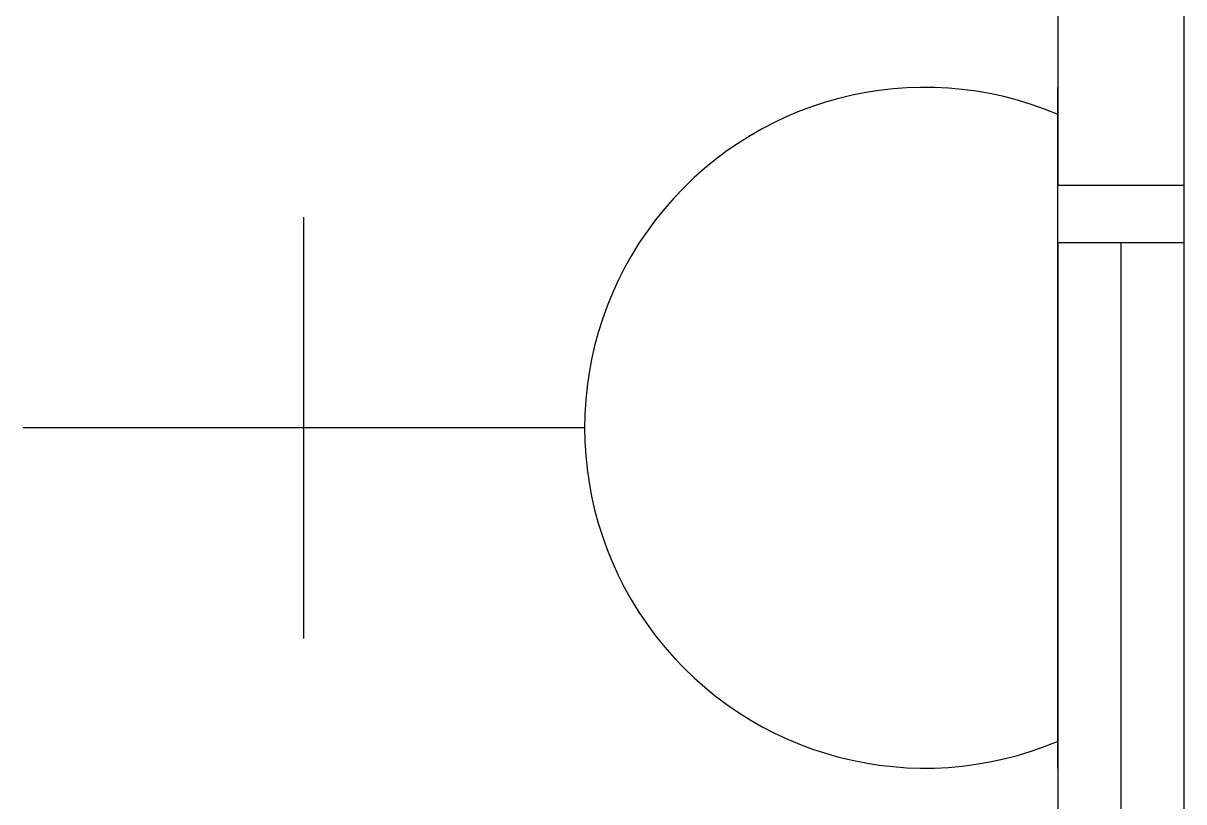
# Model space of a CAD drawing. Header units: inches. Extents: x 16928 to 514628, y -1471 to 241387.
# Drawn here: x 56254 to 57269, y 46923 to 47603 of the extents above; entities that cross this region are included whole.
import ezdxf

# ---------------------------------------------------------------- set-up
doc = ezdxf.new("R2010")
doc.units = ezdxf.units.IN
doc.header["$MEASUREMENT"] = 0
for name, color, linetype in [('ELECT', 6, 'Continuous'), ('partition', 8, 'Continuous'), ('TB', 8, 'Continuous'), ('WIN', 9, 'Continuous')]:
    doc.layers.add(name, color=color, linetype=linetype)

# ---------------------------------------------------------------- blocks, each defined once
blk = doc.blocks.new('13A SSO 300mm')
at = {"layer": 'ELECT', "color": 6}
for p, q in [((0, 413.8), (0, 904.4)), ((-184, 659.1), (184, 659.1)), ((-297.4, 0), (297.4, 0))]:
    blk.add_line(p, q, dxfattribs=at)
blk.add_arc((0, 116.3), 297.4, 336.9763, 203.0237, dxfattribs=at)

msp = doc.modelspace()

# ---------------------------------------------------------------- linework, layer by layer
at = {"layer": 'partition'}
for p, q in [((57158.6, 48160.5), (57158.6, 47461.3)), ((57268.6, 48160.5), (57268.6, 47461.3))]:
    msp.add_line(p, q, dxfattribs=at)
at = {"layer": 'WIN'}
for p, q in [((57158.6, 47411.3), (57158.6, 47461.3)), ((57268.6, 47461.3), (57268.6, 47411.3)), ((57158.6, 47411.3), (57158.6, 46461.3)), ((57213.6, 47411.3), (57213.6, 46461.3)), ((57268.6, 47411.3), (57268.6, 46461.3))]:
    msp.add_line(p, q, dxfattribs=at)
for points in [[(57268.6, 47461.3), (57158.6, 47461.3)], [(57158.6, 47411.3), (57268.6, 47411.3)]]:
    msp.add_lwpolyline(points, dxfattribs=at)

# ---------------------------------------------------------------- block references
at = {"layer": 'TB', "color": 6, "linetype": 'Continuous', "rotation": 90}
msp.add_blockref('13A SSO 300mm', (57158.6, 47249.5), dxfattribs=at)

doc.saveas('drawing.dxf')
